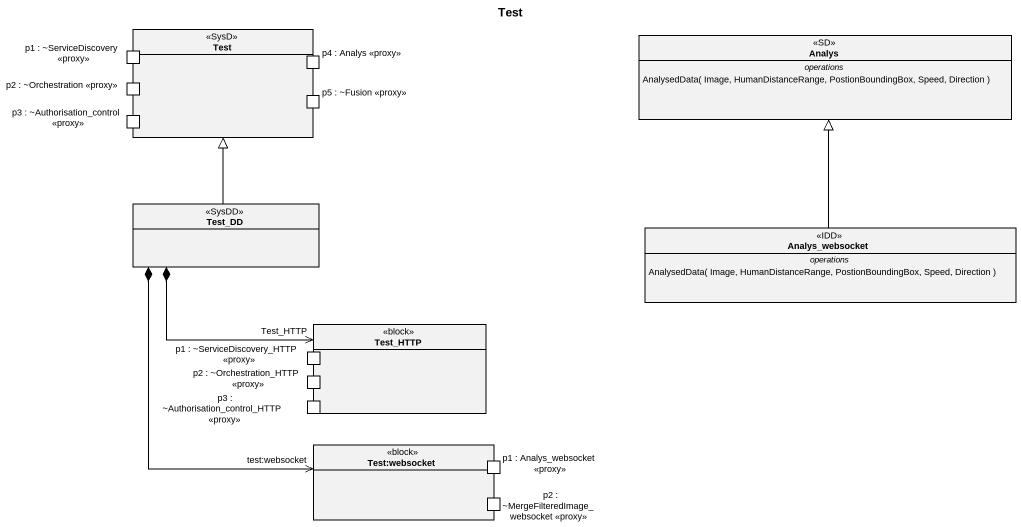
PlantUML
@startuml
title Test
allowmixing
hide circle
hide empty members
rectangle Test <<SysD>> {
  port "p1 : ~ServiceDiscovery <<proxy>>" as p1_ServiceDiscovery_proxy
  port "p2 : ~Orchestration <<proxy>>" as p2_Orchestration_proxy
  port "p4 : Analys <<proxy>>" as p4_Analys_proxy
  port "p3 : ~Authorisation_control <<proxy>>" as p3_Authorisation_control
  port "p5 : ~Fusion <<proxy>>" as p5_Fusion_proxy
}
class Analys <<SD>> {
  -- operations --
  AnalysedData( Image, HumanDistanceRange, PostionBoundingBox, Speed, Direction )
}
class Test_DD <<SysDD>>
class Analys_websocket <<IDD>> {
  -- operations --
  AnalysedData( Image, HumanDistanceRange, PostionBoundingBox, Speed, Direction )
}
rectangle Test_HTTP <<block>> {
  port "p1 : ~ServiceDiscovery_HTTP <<proxy>>" as p1_ServiceDiscovery_HTTP
  port "p2 : ~Orchestration_HTTP <<proxy>>" as p2_Orchestration_HTTP_proxy
  port "p3 : ~Authorisation_control_HTTP <<proxy>>" as p3_Authorisation_control_2
}
rectangle "Test:websocket" as Test_websocket <<block>> {
  port "p1 : Analys_websocket <<proxy>>" as p1_Analys_websocket_proxy
  port "p2 : ~MergeFilteredImage_websocket <<proxy>>" as p2_MergeFilteredImage
}
Test_DD -up-|> Test
Test_DD *--> "Test_HTTP" Test_HTTP
Test_DD *--> "test:websocket" Test_websocket
Analys_websocket -up-|> Analys
@enduml
